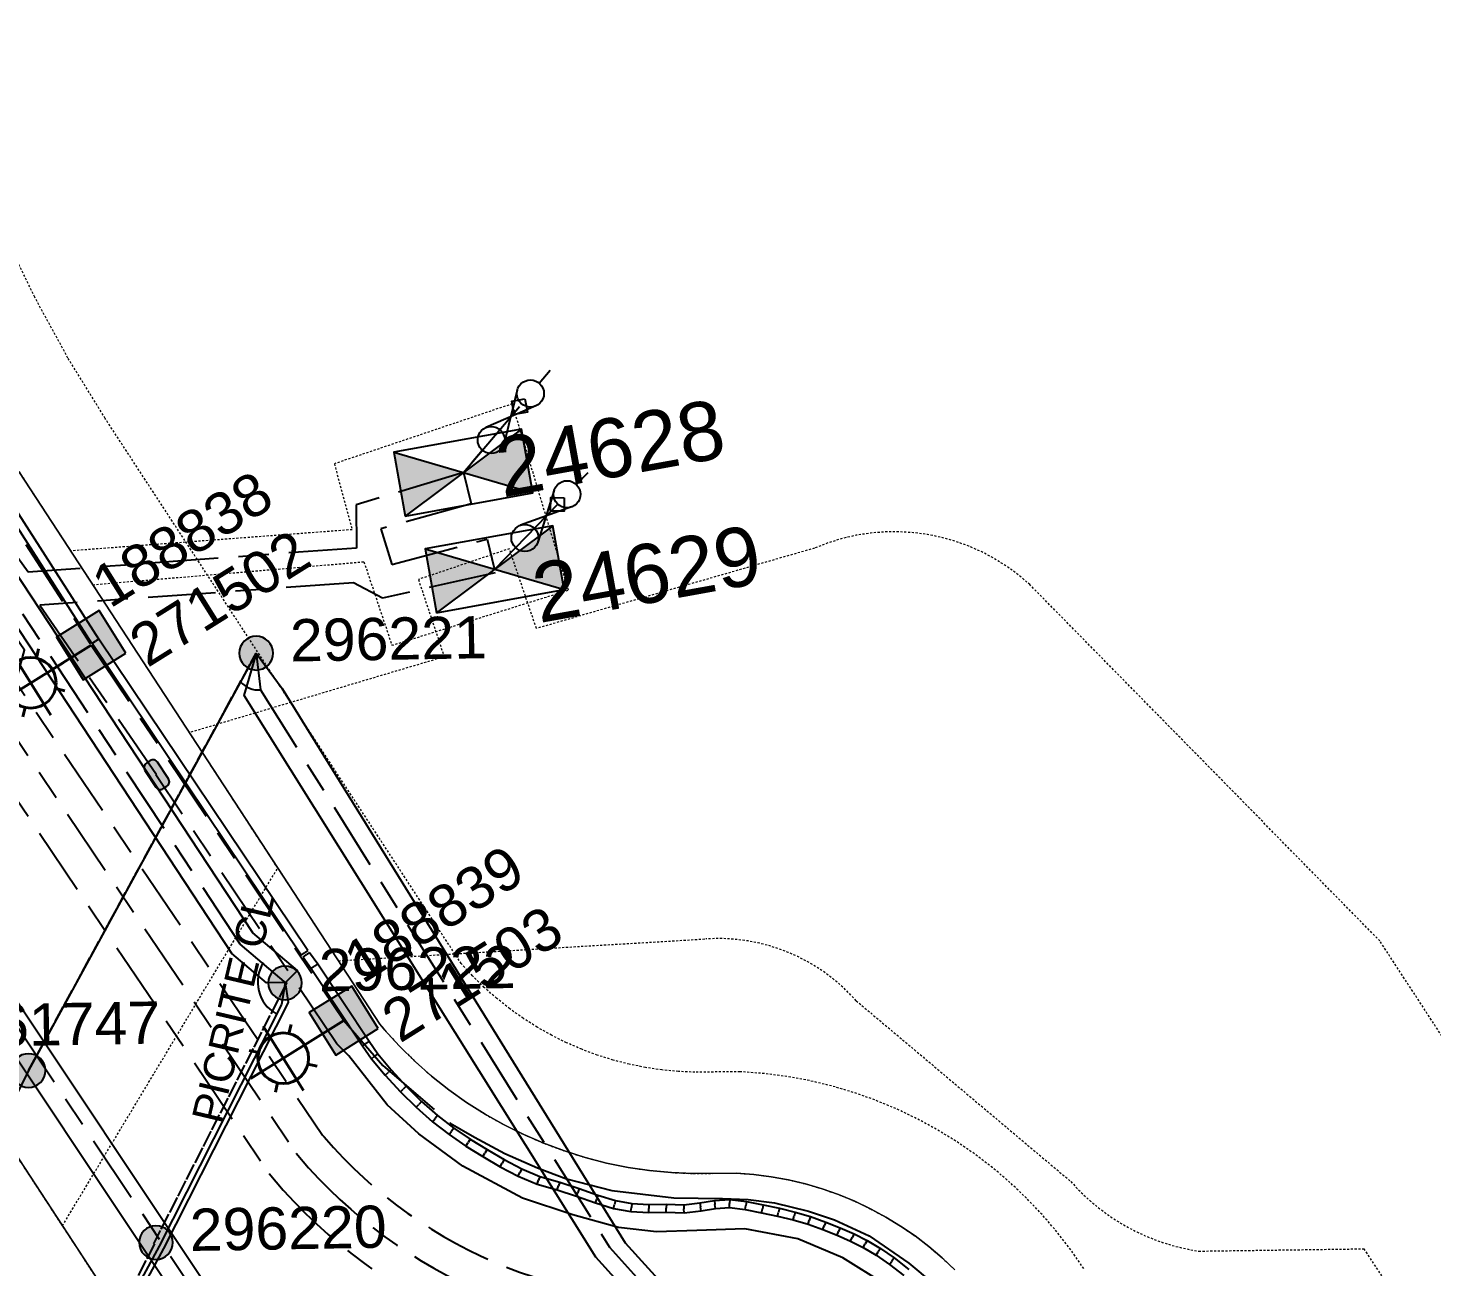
# Model space of a CAD drawing. Header units: metres. Extents: x 302931 to 308644, y 6253878 to 6257414.
# Drawn here: x 307246.5 to 307329.6, y 6256269.4 to 6256342.8 of the extents above; entities that cross this region are included whole.
import ezdxf
from ezdxf.enums import TextEntityAlignment as Align

# ---------------------------------------------------------------- set-up
doc = ezdxf.new("R2010")
doc.units = ezdxf.units.M
for name, pattern in [('Cable Exist OH', [1, 1, 0]), ('Cable Exist UG', [8.2, 4, -1.2, 1.8, -1.2]), ('HIDDEN', [0.375, 0.25, -0.125]), ('HIDDEN2', [0.1875, 0.125, -0.0625])]:
    doc.linetypes.add(name, pattern=pattern)
doc.layers.get('0').update_dxf_attribs({"color": 6})
for name, color, linetype, lineweight in [('Cadastre Land Parcels_SP_EXT', 9, 'Continuous', 5), ('Cadastre Other Property_SP_EXT', 9, 'HIDDEN', 5), ('Cadastre Road Names_SP_HV_LV_SL_EXT', 9, 'Continuous', 5), ('Cadastre Roads_SP_EXT', 9, 'Continuous', 5)]:
    doc.layers.add(name, color=color, linetype=linetype, lineweight=lineweight)
for name, color, linetype in [('Duct_SP_EXT', 7, 'Continuous'), ('Equip_HV_EXT', 7, 'Continuous'), ('Equip_LV_EXT', 7, 'Continuous'), ('Equip_SP_SL_EXT', 7, 'Continuous'), ('Mains_HV_EXT', 7, 'Continuous'), ('Mains_SL_EXT', 7, 'Continuous'), ('Mains_TR_EXT', 7, 'Continuous'), ('Services_SP_EXT', 7, 'Continuous'), ('Sub_SP_EXT', 7, 'Continuous'), ('SupportsOH_SP_TR_HV_LV_SL_EXT', 7, 'Continuous'), ('SupportsUG_SP_LV_SL_EXT', 7, 'Continuous')]:
    doc.layers.add(name, color=color, linetype=linetype)
doc.styles.add('COLUMN_LABEL', font='arial.ttf')
doc.styles.add('iecARIAL', font='arial.ttf', dxfattribs={"height": 2})
doc.styles.add('POLE_LABEL', font='arial.ttf')
doc.styles.get("Standard").update_dxf_attribs({"font": 'arial.ttf'})
doc.linetypes.add('Cable E OH', pattern='A,9.4,["E",Standard,S=1.7,R=0,X=0,Y=-1],0', length=9.4)
doc.linetypes.add('Cable E UG', pattern='A,6,-0.5,["E",Standard,S=1.7,R=0,X=0.5,Y=-1],-2.9', length=9.4)
doc.linetypes.add('Cable P UG', pattern='A,6,-0.5,["P",Standard,S=1.7,R=0,X=0.5,Y=-1],-2.9', length=9.4)

# ---------------------------------------------------------------- blocks, each defined once
blk = doc.blocks.new('SUB_PADMOUNT_EXT')
for points in [[(0, 0), (-3.84, 1.92), (-3.84, -1.92)], [(0, 0), (3.84, 1.92), (3.84, -1.92)]]:
    blk.add_hatch(color=256).paths.add_polyline_path(points)
for p, q in [((3.84, 1.92), (-3.84, -1.92)), ((-3.84, 1.92), (3.84, -1.92))]:
    blk.add_line(p, q)
blk.add_lwpolyline([(-3.84, -1.92), (3.84, -1.92), (3.84, 1.92), (-3.84, 1.92)], close=True)
for tag, height, flags, p in [('ASSET_NUM', 3.5, 8, (2, 2)), ('STREET_CODE', 0.2, 9, (1.5, 0)), ('OPERATING_VOLTAGE', 0.2, 9, (1.5, -0.6)), ('ORIENTATION', 0.2, 9, (1.5, -0.8)), ('CONSTRUCTED_VOLTAGE', 0.2, 9, (1.5, -0.2)), ('NO_PHASES', 0.2, 9, (1.5, -0.4)), ('OWNED_BY', 0.2, 9, (1.5, -1)), ('OPERATED_BY', 0.2, 9, (1.5, -1.2)), ('SECONDARY_VOLTAGE', 0.2, 9, (1.5, -1.6)), ('MAINTAINED_BY', 0.2, 9, (1.5, -1.4)), ('STATE', 0.2, 9, (1.5, -1.8)), ('SUBSTATION_TYPE', 0.2, 9, (1.5, -2.2)), ('USAGE', 0.2, 9, (1.5, -2.4)), ('PARENT', 0.2, 9, (1.5, -2)), ('STREETNAME', 0.2, 9, (1.5, -3)), ('SUBURB', 0.2, 9, (1.5, -3.2)), ('LEGEND', 0.2, 9, (1.5, -2.6)), ('LOCATION', 0.2, 9, (1.5, -2.8)), ('NOTES', 0.2, 9, (1.5, -3.4)), ('Z', 0.2, 1, (1.5, -3.6))]:
    blk.add_attdef(tag, text='', height=height, dxfattribs=dict(flags=flags)).set_placement(p, align=Align.MIDDLE_LEFT)
blk = doc.blocks.new('COLUMN_EXT')
blk.add_hatch(color=256).paths.add_polyline_path([(-1.485, 1.485), (-1.485, -1.485), (1.485, -1.485), (1.485, 1.485)])
blk.add_lwpolyline([(-1.485, -1.485), (1.485, -1.485), (1.485, 1.485), (-1.485, 1.485)], close=True)
for tag, height, style, flags, p in [('ASSET_NUM', 2.5, 'COLUMN_LABEL', 8, (2, 2)), ('STRUCTURE_PLANT_NUMBER', 0.2, 'POLE_LABEL', 9, (1.813, 0.031)), ('STREET_CODE', 0.2, 'COLUMN_LABEL', 9, (1.813, -0.2))]:
    blk.add_attdef(tag, text='', height=height, dxfattribs=dict(style=style, flags=flags)).set_placement(p, align=Align.MIDDLE_LEFT)
at = {"flags": 9}
for tag, p in [('OWNED_BY', (1.813, -0.6)), ('STATE', (1.813, -0.8)), ('COLUMN_TYPE', (1.813, -0.4)), ('STREETNAME', (1.813, -1.6)), ('USAGE', (1.813, -1)), ('LEGEND', (1.813, -1.2)), ('LOCATION', (1.813, -1.4)), ('SUBURB', (1.813, -1.8)), ('NOTES', (1.813, -2))]:
    blk.add_attdef(tag, text='', height=0.2, dxfattribs=at).set_placement(p, align=Align.MIDDLE_LEFT)
at = {"flags": 1}
blk.add_attdef('Z', (1.813, -2.351), '', height=0.2, dxfattribs=at)
blk = doc.blocks.new('SL_LANTERN_EXT')
at = {"lineweight": 40}
for p, q in [((0, 1.968), (0, 6.468)), ((-1.459, 5.676), (-1.061, 5.278)), ((1.458, 5.676), (1.06, 5.278)), ((-2.25, 4.218), (2.25, 4.218)), ((-1.459, 2.759), (-1.061, 3.157)), ((0, 0), (0, 2.721)), ((1.458, 2.759), (1.06, 3.157))]:
    blk.add_line(p, q, dxfattribs=at)
blk.add_circle((0, 4.218), 1.5, dxfattribs=at)
at = {"style": 'iecARIAL', "flags": 8}
blk.add_attdef('ASSET_NUM', (1.5, 1.5), '', height=2.5, dxfattribs=at)
for tag, p, height, flags in [('CONSTRUCTED_VOLTAGE', (0.981, -0.653), 0.2, 9), ('CONTROL_TYPE', (0.981, -0.853), 0.2, 9), ('LNUMBER', (2.181, -3.253), 2.5, 8), ('OPERATING_VOLTAGE', (0.981, -1.653), 0.2, 9), ('ORIENTATION', (0.981, -1.853), 0.2, 9), ('LANTERN_PURPOSE', (0.981, -1.053), 0.2, 9), ('LANTERN_TYPE', (0.981, -1.253), 0.2, 9), ('NO_PHASES', (0.981, -1.453), 0.2, 9), ('OWNED_BY', (0.981, -2.053), 0.2, 9), ('STATE', (0.981, -2.253), 0.2, 9), ('CEXIST', (0.981, -2.653), 0.2, 9), ('USAGE', (0.981, -2.453), 0.2, 9), ('CNEW', (0.981, -2.853), 0.2, 9), ('CNUMBER', (0.981, -3.053), 0.2, 9), ('CREMOVE', (0.981, -3.253), 0.2, 9), ('CREPLACE', (0.981, -3.453), 0.2, 9), ('LKINGHEIGHT', (0.981, -3.653), 0.2, 9), ('LBRACKET', (0.981, -3.853), 0.2, 9), ('LBRACKETVOCAB', (0.981, -4.053), 0.2, 9), ('LCATEGORY', (0.981, -4.253), 0.2, 9), ('LCHARGE1', (0.981, -4.453), 0.2, 9), ('LCHARGE1PERCENT', (0.981, -4.653), 0.2, 9), ('LCHARGE2', (0.981, -4.853), 0.2, 9), ('LCHARGE2PERCENT', (0.981, -5.053), 0.2, 9), ('LCHARGE3', (0.981, -5.253), 0.2, 9), ('LCHARGE3PERCENT', (0.981, -5.453), 0.2, 9), ('LEXIST', (0.981, -5.653), 0.2, 9), ('LLAMP', (0.981, -5.853), 0.2, 9), ('LLAMPVOCAB', (0.981, -6.053), 0.2, 9), ('LMAST', (0.981, -6.253), 0.2, 9), ('LMASTVOCAB', (0.981, -6.453), 0.2, 9), ('LNEW', (0.981, -6.653), 0.2, 9), ('LANTNUMBER', (0.981, -6.853), 0.2, 9), ('LOUTREACH', (0.981, -7.253), 0.2, 9), ('LOUTREACHVOCAB', (0.981, -7.453), 0.2, 9), ('LRATECODE', (0.981, -7.653), 0.2, 9), ('LREMOVE', (0.981, -7.853), 0.2, 9), ('LREPLACE', (0.981, -8.053), 0.2, 9), ('LTYPE', (0.981, -8.253), 0.2, 9), ('LTYPEVOCAB', (0.981, -8.453), 0.2, 9), ('STREETNAME', (0.981, -9.253), 0.2, 9), ('LEGEND', (0.981, -8.653), 0.2, 9), ('LOCATION', (0.981, -8.853), 0.2, 9), ('NOTES', (0.981, -9.053), 0.2, 9), ('SUBURB', (0.981, -9.453), 0.2, 1)]:
    blk.add_attdef(tag, p, '', height=height, dxfattribs=dict(flags=flags))
blk = doc.blocks.new('CCP_EXT')
at = {"flags": 9}
for tag, p in [('USAGE', (0, -1.2)), ('LEGEND', (0, -1.4)), ('LIFE_SUPPORT', (0, -1.6)), ('STATE', (0, -1.8)), ('NOTES', (0, -2))]:
    blk.add_attdef(tag, text='', height=0.2, dxfattribs=at).set_placement(p, align=Align.MIDDLE_LEFT)
blk.add_wipeout([(0, 0.566), (0.566, 0), (0, -0.566), (-0.566, 0)])
blk.add_lwpolyline([(-0.566, 0), (0, 0.566), (0.566, 0), (0, -0.566), (-0.566, 0)])
at = {"flags": 1}
blk.add_attdef('Z', (0, 0), '', height=0.2, dxfattribs=at)
at = {"flags": 9}
for tag, p in [('CCP_TYPE', (0, 0)), ('OPERATING_VOLTAGE', (0, -0.6)), ('ORIENTATION', (0, -0.8)), ('CONSTRUCTED_VOLTAGE', (0, -0.2)), ('NO_PHASES', (0, -0.4)), ('OWNED_BY', (0, -1))]:
    blk.add_attdef(tag, text='', height=0.2, dxfattribs=at).set_placement(p, align=Align.MIDDLE_LEFT)
blk = doc.blocks.new('POLE_EXT')
blk.add_hatch(color=256).paths.add_polyline_path([(-1, 0, 1), (1, 0, 1)])
blk.add_lwpolyline([(-1, 0, 1), (1, 0, 1)], format="xyb", close=True)
for tag, height, flags, p in [('pNumber', 2.5, 8, (-17.84, 2.067)), ('OWNED_BY', 0.2, 9, (1.355, -0.4)), ('SPECIAL_USE', 0.2, 9, (1.355, -0.8)), ('PARENT', 0.2, 9, (1.355, -0.6)), ('cLV', 0.2, 9, (1.355, -1.4)), ('STATE', 0.2, 9, (1.355, -1)), ('hDepth', 0.2, 9, (1.355, -1.6)), ('USAGE', 0.2, 9, (1.355, -1.2)), ('cHV', 0.2, 9, (1.355, -2)), ('hDia', 0.2, 9, (1.355, -1.8)), ('LBRACKET', 0.2, 9, (1.355, -2.2)), ('LExisting', 0.2, 9, (1.355, -2.4)), ('cLinedev', 0.2, 9, (1.355, -3.4)), ('LANTNUMBER', 0.2, 9, (1.355, -2.6)), ('LOther', 0.2, 9, (1.355, -2.8)), ('LRemove', 0.2, 9, (1.355, -3)), ('LEGEND', 0.2, 9, (1.355, -3.2)), ('pExisting', 0.2, 9, (1.355, -3.8)), ('LOCATION', 0.2, 9, (1.355, -3.6)), ('PFNUMBER', 0.2, 9, (1.355, -4)), ('NEWPFNUMBER', 0.2, 9, (1.355, -4.2)), ('pFooting', 0.2, 9, (1.355, -4.4)), ('pNew', 0.2, 9, (1.355, -4.6)), ('pRelocate', 0.2, 9, (1.355, -5)), ('pRemove', 0.2, 9, (1.355, -5.2)), ('pReplace', 0.2, 9, (1.355, -5.4)), ('pStay', 0.2, 9, (1.355, -5.6)), ('pType', 0.2, 9, (1.355, -5.8)), ('cspan', 0.2, 9, (1.355, -6)), ('STREETNAME', 0.2, 9, (1.355, -6.2)), ('SUBURB', 0.2, 9, (1.355, -6.4)), ('NOTES', 0.2, 9, (1.355, -6.6)), ('OPERATED_BY', 0.2, 9, (1.355, -7.014)), ('MAINTAINED_BY', 0.2, 9, (1.355, -6.814))]:
    blk.add_attdef(tag, text='', height=height, dxfattribs=dict(flags=flags)).set_placement(p, align=Align.MIDDLE_LEFT)
at = {"style": 'POLE_LABEL'}
for tag, height, flags, p in [('ASSET_NUM', 2.5, 8, (2, 2)), ('STRUCTURE_PLANT_NUMBER', 0.2, 9, (1.355, 0.028)), ('STREET_CODE', 0.2, 9, (1.355, -0.2))]:
    blk.add_attdef(tag, text='', height=height, dxfattribs=dict(at, flags=flags)).set_placement(p, align=Align.MIDDLE_LEFT)
at = {"flags": 1}
blk.add_attdef('Z', (1.355, -7.328), '', height=0.2, dxfattribs=at)
blk = doc.blocks.new('HV_STJ_EXT')
h = blk.add_hatch(color=256)
edge = h.paths.add_edge_path()
edge.add_ellipse((-0.586, 0.131), major_axis=(0.226, 0.226), ratio=1, start_angle=44.99996, end_angle=135)
edge.add_line((-0.906, 0.131), (-0.906, -0.131))
edge.add_ellipse((-0.586, -0.131), major_axis=(0.226, 0.226), ratio=1, start_angle=134.99996, end_angle=225)
edge.add_line((-0.586, -0.451), (0.586, -0.451))
edge.add_ellipse((0.586, -0.131), major_axis=(-0.226, 0.226), ratio=1, start_angle=134.99996, end_angle=225)
edge.add_line((0.906, -0.131), (0.906, 0.131))
edge.add_ellipse((0.586, 0.131), major_axis=(-0.226, 0.226), ratio=1, start_angle=224.99996, end_angle=315)
edge.add_line((0.586, 0.451), (-0.586, 0.451))
blk.add_lwpolyline([(-0.906, 0.131), (-0.906, -0.131, 0.414214), (-0.586, -0.451), (0.586, -0.451, 0.414214), (0.906, -0.131), (0.906, 0.131, 0.414214), (0.586, 0.451), (-0.586, 0.451, 0.414214)], format="xyb", close=True)
for tag, flags, p in [('ORIENTATION', 9, (1.5, 0)), ('Z', 1, (1.5, -0.8)), ('USAGE', 9, (1.5, -0.2)), ('LEGEND', 9, (1.5, -0.4)), ('NOTES', 9, (1.5, -0.6))]:
    blk.add_attdef(tag, text='', height=0.2, dxfattribs=dict(flags=flags)).set_placement(p, align=Align.MIDDLE_LEFT)
blk = doc.blocks.new('LV_UG_DFUSE_CLOSED_EXT')
for points in [[(1, 0), (0, 0)], [(5.04, 0.726), (2.156, -0.717)], [(5.049, -0.707), (2.156, 0.717)], [(6.2, 0.013), (7.2, 0.013)]]:
    blk.add_lwpolyline(points)
for centre in [(1.8, 0), (5.4, 0.011)]:
    blk.add_circle(centre, 0.8)
at = {"flags": 9}
for tag, p in [('ACTUAL_STATUS', (0, 0)), ('OPERATING_VOLTAGE', (0, -0.6)), ('ORIENTATION', (0, -0.8)), ('CONSTRUCTED_VOLTAGE', (0, -0.2)), ('NO_PHASES', (0, -0.4)), ('STATE', (0, -1)), ('SWITCH_TYPE', (0, -1.2)), ('USAGE', (0, -1.4)), ('NOTES', (0, -1.6))]:
    blk.add_attdef(tag, text='', height=0.2, dxfattribs=at).set_placement(p, align=Align.MIDDLE_LEFT)
at = {"flags": 1}
blk.add_attdef('Z', (0, 0), '', height=0.2, dxfattribs=at)

msp = doc.modelspace()

# ---------------------------------------------------------------- linework, layer by layer
at = {"layer": 'Cadastre Land Parcels_SP_EXT', "linetype": 'Continuous'}
for points in [[(307192.569, 6255816.332), (307195.575, 6255820.854), (307197.111, 6255823), (307200.984, 6255828.492), (307205.451, 6255833.288), (307214.588, 6255841.657), (307224.881, 6255852.226), (307234.104, 6255863.277), (307241.175, 6255874.091), (307247.272, 6255885.376), (307247.809, 6255886.726), (307344.578, 6256027.066), (307350.245, 6256065.98), (307334.992, 6256106.958), (307259.886, 6256222.503), (307264.933, 6256246.8), (307232.109, 6256297.06), (307219.348, 6256316.6), (307208.718, 6256364.358), (307254.787, 6256637.331)], [(307246.013, 6256316.47), (307267.332, 6256283.82), (307267.632, 6256283.46), (307268.508, 6256282.505), (307269.433, 6256281.597), (307270.406, 6256280.739), (307271.422, 6256279.933), (307272.477, 6256279.182), (307273.572, 6256278.487), (307274.702, 6256277.851), (307275.863, 6256277.273), (307277.052, 6256276.759), (307278.267, 6256276.305), (307279.503, 6256275.918), (307280.76, 6256275.594), (307282.031, 6256275.337), (307283.312, 6256275.148), (307284.603, 6256275.026), (307285.898, 6256274.97), (307288.459, 6256274.997), (307289.487, 6256274.917), (307290.512, 6256274.784), (307291.527, 6256274.598), (307292.531, 6256274.357), (307293.522, 6256274.066), (307294.495, 6256273.723), (307295.449, 6256273.329), (307296.381, 6256272.886), (307297.289, 6256272.395), (307298.17, 6256271.857), (307299.021, 6256271.273), (307299.841, 6256270.648), (307300.628, 6256269.977), (307301.377, 6256269.267)]]:
    msp.add_lwpolyline(points, dxfattribs=at)
at = {"layer": 'Cadastre Other Property_SP_EXT', "linetype": 'HIDDEN2'}
for points in [[(307254.787, 6256637.331), (307245.915, 6256638.846), (307199.551, 6256364.12), (307210.919, 6256313.049), (307254.065, 6256246.982), (307261.488, 6256252.076), (307219.348, 6256316.6), (307208.718, 6256364.358), (307254.787, 6256637.331)], [(307245.561, 6256317.203), (307233.497, 6256294.935), (307248.554, 6256271.879), (307261.297, 6256293.063), (307245.561, 6256317.203)]]:
    msp.add_lwpolyline(points, close=True, dxfattribs=at)
msp.add_lwpolyline([(307341.026, 6256266.535), (307326.535, 6256288.742), (307305.819, 6256309.841), (307305.819, 6256309.841, 0.295679), (307293.064, 6256311.999), (307293.064, 6256311.999), (307276.608, 6256307.245), (307275.01, 6256311.965), (307269.626, 6256310.143), (307271.153, 6256305.566), (307256.065, 6256301.076), (307256.065, 6256301.076), (307264.884, 6256287.569), (307286.639, 6256288.863), (307286.639, 6256288.863, -0.231883), (307295.536, 6256285.206), (307295.536, 6256285.206), (307308.24, 6256274.502), (307308.24, 6256274.502, 0.177049), (307315.82, 6256270.377), (307315.82, 6256270.377), (307325.584, 6256270.514), (307339.075, 6256249.929)], format="xyb", dxfattribs=at)
at = {"layer": 'Cadastre Roads_SP_EXT', "linetype": 'Continuous'}
msp.add_lwpolyline([(307232.109, 6256297.06), (307278.554, 6256225.944)], dxfattribs=at)
at = {"layer": 'Duct_SP_EXT'}
for p, q in [((307250.706, 6256306.612), (307245.656, 6256314.497)), ((307250.302, 6256306.353), (307245.25, 6256314.24)), ((307250.302, 6256306.353), (307250.504, 6256306.483)), ((307250.304, 6256306.349), (307250.504, 6256306.483)), ((307262.683, 6256287.906), (307250.304, 6256306.349)), ((307250.703, 6256306.616), (307250.504, 6256306.483)), ((307250.706, 6256306.612), (307250.504, 6256306.483)), ((307263.082, 6256288.173), (307250.703, 6256306.616)), ((307262.683, 6256287.906), (307262.882, 6256288.039)), ((307262.794, 6256287.786), (307262.989, 6256287.926)), ((307262.794, 6256287.786), (307263.286, 6256287.103)), ((307263.082, 6256288.173), (307262.882, 6256288.039)), ((307263.183, 6256288.067), (307262.989, 6256287.926)), ((307263.183, 6256288.067), (307263.675, 6256287.383)), ((307263.283, 6256287.107), (307263.48, 6256287.243)), ((307263.286, 6256287.103), (307263.283, 6256287.107)), ((307263.283, 6256287.107), (307266.307, 6256282.537)), ((307263.286, 6256287.103), (307263.48, 6256287.243)), ((307263.675, 6256287.383), (307263.48, 6256287.243)), ((307263.678, 6256287.38), (307263.48, 6256287.243)), ((307263.675, 6256287.383), (307263.678, 6256287.38)), ((307263.678, 6256287.38), (307266.705, 6256282.806)), ((307266.705, 6256282.806), (307266.506, 6256282.671)), ((307266.705, 6256282.806), (307267.225, 6256282.056)), ((307266.307, 6256282.537), (307266.506, 6256282.671)), ((307266.307, 6256282.537), (307266.842, 6256281.766)), ((307267.225, 6256282.056), (307267.034, 6256281.911)), ((307267.225, 6256282.056), (307268.011, 6256281.103)), ((307266.842, 6256281.766), (307267.034, 6256281.911)), ((307266.842, 6256281.766), (307267.649, 6256280.787)), ((307267.649, 6256280.787), (307267.83, 6256280.945)), ((307267.649, 6256280.787), (307268.556, 6256279.802)), ((307268.011, 6256281.103), (307267.83, 6256280.945)), ((307268.011, 6256281.103), (307268.901, 6256280.136)), ((307268.556, 6256279.802), (307268.729, 6256279.969)), ((307268.556, 6256279.802), (307269.486, 6256278.892)), ((307268.901, 6256280.136), (307268.729, 6256279.969)), ((307268.901, 6256280.136), (307269.813, 6256279.244)), ((307269.486, 6256278.892), (307269.65, 6256279.068)), ((307269.486, 6256278.892), (307270.454, 6256278.04)), ((307269.813, 6256279.244), (307269.65, 6256279.068)), ((307269.813, 6256279.244), (307270.76, 6256278.41)), ((307270.454, 6256278.04), (307270.607, 6256278.225)), ((307270.454, 6256278.04), (307271.438, 6256277.276)), ((307270.76, 6256278.41), (307270.607, 6256278.225)), ((307270.76, 6256278.41), (307271.721, 6256277.664)), ((307271.438, 6256277.276), (307271.58, 6256277.47)), ((307271.438, 6256277.276), (307272.434, 6256276.599)), ((307271.721, 6256277.664), (307271.58, 6256277.47)), ((307271.721, 6256277.664), (307272.695, 6256277.002)), ((307272.695, 6256277.002), (307272.564, 6256276.8)), ((307272.695, 6256277.002), (307273.686, 6256276.387)), ((307272.434, 6256276.599), (307272.564, 6256276.8)), ((307272.434, 6256276.599), (307273.438, 6256275.976)), ((307273.438, 6256275.976), (307273.562, 6256276.181)), ((307273.686, 6256276.387), (307273.562, 6256276.181)), ((307273.686, 6256276.387), (307274.701, 6256275.792)), ((307273.438, 6256275.976), (307274.468, 6256275.372)), ((307274.468, 6256275.372), (307274.584, 6256275.582)), ((307274.468, 6256275.372), (307275.534, 6256274.812)), ((307274.701, 6256275.792), (307274.584, 6256275.582)), ((307274.701, 6256275.792), (307275.739, 6256275.247)), ((307275.534, 6256274.812), (307275.636, 6256275.029)), ((307275.534, 6256274.812), (307276.649, 6256274.344)), ((307275.739, 6256275.247), (307275.636, 6256275.029)), ((307275.739, 6256275.247), (307276.808, 6256274.798)), ((307276.649, 6256274.344), (307276.729, 6256274.571)), ((307276.808, 6256274.798), (307276.729, 6256274.571)), ((307276.808, 6256274.798), (307277.986, 6256274.469)), ((307276.649, 6256274.344), (307277.844, 6256274.01)), ((307277.844, 6256274.01), (307277.915, 6256274.24)), ((307277.844, 6256274.01), (307278.985, 6256273.624)), ((307277.986, 6256274.469), (307277.915, 6256274.24)), ((307277.986, 6256274.469), (307279.141, 6256274.077)), ((307278.985, 6256273.624), (307279.063, 6256273.85)), ((307279.141, 6256274.077), (307279.063, 6256273.85)), ((307279.141, 6256274.077), (307280.253, 6256273.687)), ((307280.253, 6256273.687), (307280.178, 6256273.458)), ((307280.253, 6256273.687), (307281.291, 6256273.372)), ((307278.985, 6256273.624), (307280.103, 6256273.23)), ((307280.103, 6256273.23), (307280.178, 6256273.458)), ((307280.103, 6256273.23), (307281.179, 6256272.904)), ((307281.179, 6256272.904), (307281.235, 6256273.138)), ((307281.179, 6256272.904), (307282.207, 6256272.725)), ((307281.291, 6256273.372), (307281.235, 6256273.138)), ((307281.291, 6256273.372), (307282.263, 6256273.203)), ((307282.207, 6256272.725), (307282.235, 6256272.964)), ((307282.263, 6256273.203), (307282.235, 6256272.964)), ((307282.263, 6256273.203), (307283.272, 6256273.142)), ((307283.261, 6256272.662), (307283.266, 6256272.902)), ((307283.272, 6256273.142), (307283.266, 6256272.902)), ((307283.272, 6256273.142), (307284.3, 6256273.157)), ((307284.294, 6256272.677), (307284.297, 6256272.917)), ((307284.3, 6256273.157), (307284.297, 6256272.917)), ((307284.3, 6256273.157), (307285.335, 6256273.117)), ((307285.335, 6256273.117), (307286.286, 6256273.232)), ((307285.335, 6256273.117), (307285.345, 6256272.876)), ((307285.355, 6256272.636), (307285.345, 6256272.876)), ((307286.286, 6256273.232), (307287.147, 6256273.375)), ((307286.286, 6256273.232), (307286.32, 6256272.995)), ((307286.354, 6256272.757), (307286.32, 6256272.995)), ((307286.354, 6256272.757), (307287.203, 6256272.898)), ((307287.147, 6256273.375), (307288.052, 6256273.437)), ((307287.147, 6256273.375), (307287.175, 6256273.137)), ((307287.203, 6256272.898), (307287.175, 6256273.137)), ((307287.203, 6256272.898), (307288.037, 6256272.955)), ((307288.037, 6256272.955), (307288.044, 6256273.196)), ((307288.037, 6256272.955), (307288.974, 6256272.833)), ((307288.052, 6256273.437), (307288.044, 6256273.196)), ((307288.052, 6256273.437), (307289.05, 6256273.307)), ((307288.974, 6256272.833), (307289.012, 6256273.07)), ((307288.974, 6256272.833), (307289.943, 6256272.651)), ((307289.05, 6256273.307), (307289.012, 6256273.07)), ((307289.05, 6256273.307), (307290.038, 6256273.121)), ((307289.943, 6256272.651), (307289.991, 6256272.886)), ((307290.038, 6256273.121), (307289.991, 6256272.886)), ((307290.038, 6256273.121), (307290.998, 6256272.914)), ((307290.998, 6256272.914), (307290.944, 6256272.68)), ((307290.998, 6256272.914), (307291.923, 6256272.687)), ((307282.207, 6256272.725), (307283.261, 6256272.662)), ((307283.261, 6256272.662), (307284.294, 6256272.677)), ((307284.294, 6256272.677), (307285.355, 6256272.636)), ((307285.355, 6256272.636), (307286.354, 6256272.757)), ((307289.943, 6256272.651), (307290.89, 6256272.446)), ((307290.89, 6256272.446), (307290.944, 6256272.68)), ((307290.89, 6256272.446), (307291.799, 6256272.223)), ((307291.799, 6256272.223), (307291.861, 6256272.455)), ((307291.799, 6256272.223), (307292.689, 6256271.964)), ((307291.923, 6256272.687), (307291.861, 6256272.455)), ((307291.923, 6256272.687), (307292.837, 6256272.421)), ((307292.689, 6256271.964), (307292.763, 6256272.193)), ((307292.837, 6256272.421), (307292.763, 6256272.193)), ((307292.837, 6256272.421), (307293.734, 6256272.099)), ((307293.734, 6256272.099), (307293.649, 6256271.874)), ((307293.734, 6256272.099), (307294.591, 6256271.757)), ((307292.689, 6256271.964), (307293.564, 6256271.65)), ((307293.564, 6256271.65), (307293.649, 6256271.874)), ((307293.564, 6256271.65), (307294.406, 6256271.314)), ((307294.406, 6256271.314), (307294.498, 6256271.535)), ((307294.406, 6256271.314), (307295.205, 6256270.963)), ((307294.591, 6256271.757), (307294.498, 6256271.535)), ((307294.591, 6256271.757), (307295.409, 6256271.398)), ((307295.205, 6256270.963), (307295.307, 6256271.181)), ((307295.409, 6256271.398), (307295.307, 6256271.181)), ((307295.409, 6256271.398), (307296.182, 6256271.012)), ((307295.205, 6256270.963), (307295.952, 6256270.591)), ((307295.952, 6256270.591), (307296.067, 6256270.801)), ((307295.952, 6256270.591), (307296.713, 6256270.137)), ((307296.182, 6256271.012), (307296.067, 6256270.801)), ((307296.182, 6256271.012), (307296.973, 6256270.541)), ((307296.713, 6256270.137), (307296.843, 6256270.339)), ((307296.973, 6256270.541), (307296.843, 6256270.339)), ((307296.973, 6256270.541), (307297.788, 6256269.974)), ((307296.713, 6256270.137), (307297.503, 6256269.587)), ((307297.503, 6256269.587), (307297.646, 6256269.78)), ((307297.503, 6256269.587), (307298.358, 6256268.924)), ((307297.788, 6256269.974), (307297.646, 6256269.78)), ((307297.788, 6256269.974), (307298.664, 6256269.294))]:
    msp.add_line(p, q, dxfattribs=at)
at = {"layer": 'Mains_HV_EXT', "linetype": 'Cable Exist UG'}
for points in [[(307272.286, 6256316.471), (307265.934, 6256314.565), (307265.953, 6256312.009), (307246.534, 6256310.575), (307245.549, 6256311.928)], [(307272.286, 6256316.471), (307272.75, 6256314.619), (307267.401, 6256313.142), (307268.054, 6256311.031), (307273.685, 6256312.527), (307274.1, 6256310.813)], [(307274.166, 6256310.542), (307267.49, 6256309.04), (307265.789, 6256309.948), (307265.789, 6256309.948), (307247.206, 6256308.619), (307254.13, 6256298.589)], [(307301.039, 6256264.406), (307300.762, 6256264.822), (307299.256, 6256266.627), (307297.209, 6256268.446), (307294.75, 6256269.983), (307292.081, 6256271.109), (307288.948, 6256271.701), (307286.099, 6256271.6), (307283.723, 6256271.51), (307281.469, 6256271.773), (307278.771, 6256272.525), (307275.795, 6256273.521), (307272.26, 6256275.399), (307269.652, 6256277.319), (307267.781, 6256279.04), (307265.498, 6256281.934), (307264.799, 6256282.648), (307264.799, 6256282.648), (307254.083, 6256298.584)]]:
    msp.add_lwpolyline(points, dxfattribs=at)
at = {"layer": 'Mains_HV_EXT', "linetype": 'Cable P UG'}
for points in [[(307260.023, 6256305.785), (307246.546, 6256281.068), (307242.728, 6256273.46)], [(307260.023, 6256305.785), (307261.559, 6256303.693), (307281.858, 6256270.868), (307307.473, 6256242.649), (307323.322, 6256218.293)], [(307261.73, 6256286.256), (307261.523, 6256284.97), (307254.272, 6256270.662), (307249.926, 6256262.662), (307247.981, 6256258.651), (307208.954, 6256189.704), (307151.396, 6256079.67), (307085.941, 6255972.145), (307001.798, 6255949.494), (306948.757, 6255881.419), (306901.779, 6255821.127), (306862.449, 6255768.43), (306860.2, 6255717.079), (306955.588, 6255564.294), (306955.961, 6255563.129)]]:
    msp.add_lwpolyline(points, dxfattribs=at)
at = {"layer": 'Mains_HV_EXT', "linetype": 'Cable E OH'}
for points in [[(307260.023, 6256305.785), (307246.546, 6256281.068), (307242.728, 6256273.46)], [(307261.743, 6256286.284), (307261.923, 6256285.097), (307254.538, 6256270.523), (307250.193, 6256262.525), (307248.246, 6256258.512), (307209.217, 6256189.56), (307151.658, 6256079.523), (307086.135, 6255971.887), (307001.973, 6255949.231), (306948.993, 6255881.234), (306902.017, 6255820.945), (306862.744, 6255768.324), (306860.504, 6255717.159), (306955.817, 6255564.493), (306955.961, 6255563.129)]]:
    msp.add_lwpolyline(points, dxfattribs=at)
at = {"layer": 'Mains_HV_EXT', "linetype": 'Cable E UG'}
msp.add_lwpolyline([(307321.49, 6256218.018), (307306.573, 6256240.761), (307280.126, 6256270.015), (307259.318, 6256303.267), (307260.045, 6256305.771)], dxfattribs=at)
at = {"layer": 'Mains_SL_EXT', "linetype": 'Cable Exist UG'}
for points in [[(307231.651, 6256347.526), (307234.361, 6256336.384), (307237.536, 6256327.806), (307241.911, 6256319.086), (307250.257, 6256306.258)], [(307250.257, 6256306.258), (307265.203, 6256284.024)], [(307265.203, 6256284.024), (307267.522, 6256281.367), (307271.51, 6256277.961), (307272.935, 6256277.124), (307274.735, 6256276.159), (307276.664, 6256275.303), (307278.392, 6256274.659), (307281.081, 6256273.959), (307284.753, 6256273.539), (307287.617, 6256273.488), (307289.138, 6256273.44), (307290.693, 6256273.226), (307292.719, 6256272.738), (307294.248, 6256272.226), (307296.314, 6256271.287), (307298.663, 6256269.66), (307300.087, 6256268.459)]]:
    msp.add_lwpolyline(points, dxfattribs=at)
at = {"layer": 'Mains_TR_EXT', "linetype": 'Cable Exist OH'}
for points in [[(307246.546, 6256281.068), (307260.023, 6256305.785)], [(307261.834, 6256286.29), (307253.939, 6256270.801)], [(307254.006, 6256270.802), (307249.862, 6256262.856), (307247.715, 6256258.791), (307208.69, 6256189.847)]]:
    msp.add_lwpolyline(points, dxfattribs=at)
at = {"layer": 'Mains_TR_EXT', "linetype": 'Cable Exist UG'}
msp.add_lwpolyline([(307260.023, 6256305.785), (307260.284, 6256303.608), (307280.926, 6256270.62), (307307.369, 6256241.372), (307322.409, 6256218.062)], dxfattribs=at)
at = {"layer": 'Mains_TR_EXT', "linetype": 'Continuous'}
for points in [[(307259.093, 6256304.078, 0.232605), (307260.284, 6256303.608)], [(307260.448, 6256287.452, 0.429631), (307261.187, 6256284.448)]]:
    msp.add_lwpolyline(points, format="xyb", dxfattribs=at)

# ---------------------------------------------------------------- block references
at = {"layer": 'Equip_HV_EXT', "rotation": 123.2680881888019}
msp.add_blockref('HV_STJ_EXT', (307254.13, 6256298.589), dxfattribs=at)
at = {"layer": 'Equip_SP_SL_EXT'}
ref = msp.add_blockref('SL_LANTERN_EXT', (307250.257, 6256306.258), dxfattribs=dict(at, rotation=121.9382188320202))
ref.add_attrib('ASSET_NUM', '188838', dxfattribs={"layer": '0', "height": 2.5, "rotation": 32.04679, "style": 'iecARIAL'}).set_placement((307251.757, 6256307.758), align=Align.BOTTOM_LEFT)
ref = msp.add_blockref('SL_LANTERN_EXT', (307265.203, 6256284.024), dxfattribs=dict(at, rotation=121.9382188320202))
ref.add_attrib('ASSET_NUM', '188839', dxfattribs={"layer": '0', "height": 2.5, "rotation": 32.5867, "style": 'iecARIAL'}).set_placement((307266.703, 6256285.524), align=Align.BOTTOM_LEFT)
at = {"layer": 'Sub_SP_EXT'}
ref = msp.add_blockref('SUB_PADMOUNT_EXT', (307272.286, 6256316.471), dxfattribs=dict(at, rotation=10.27109595399387))
ref.add_attrib('ASSET_NUM', '24628', dxfattribs={"layer": '0', "height": 3.5, "rotation": 10.28289}).set_placement((307274.286, 6256316.721), align=Align.MIDDLE_LEFT)
ref = msp.add_blockref('SUB_PADMOUNT_EXT', (307274.139, 6256310.751), dxfattribs=dict(at, rotation=10.2828922590261))
ref.add_attrib('ASSET_NUM', '24629', dxfattribs={"layer": '0', "height": 3.5, "rotation": 10.28289}).set_placement((307276.139, 6256311.001), align=Align.TOP_LEFT)
at = {"layer": 'SupportsOH_SP_TR_HV_LV_SL_EXT'}
ref = msp.add_blockref('POLE_EXT', (307260.023, 6256305.785), dxfattribs=at)
ref.add_attrib('ASSET_NUM', '296221', dxfattribs={"layer": '0', "height": 2.5, "rotation": 1, "style": 'POLE_LABEL'}).set_placement((307262.023, 6256306.535), align=Align.MIDDLE_LEFT)
ref = msp.add_blockref('POLE_EXT', (307261.73, 6256286.256), dxfattribs=at)
ref.add_attrib('ASSET_NUM', '296222', dxfattribs={"layer": '0', "height": 2.5, "rotation": 1, "style": 'POLE_LABEL'}).set_placement((307263.73, 6256287.006), align=Align.MIDDLE_LEFT)
ref = msp.add_blockref('POLE_EXT', (307246.546, 6256281.068), dxfattribs=at)
ref.add_attrib('ASSET_NUM', '761747', dxfattribs={"layer": '0', "height": 2.5, "rotation": 1, "style": 'POLE_LABEL'}).set_placement((307248.546, 6256281.818), align=Align.BOTTOM_CENTER)
ref = msp.add_blockref('POLE_EXT', (307254.09, 6256270.883), dxfattribs=at)
ref.add_attrib('ASSET_NUM', '296220', dxfattribs={"layer": '0', "height": 2.5, "rotation": 1, "style": 'POLE_LABEL'}).set_placement((307256.09, 6256271.633), align=Align.MIDDLE_LEFT)
at = {"layer": 'SupportsUG_SP_LV_SL_EXT'}
ref = msp.add_blockref('COLUMN_EXT', (307250.257, 6256306.258), dxfattribs=dict(at, rotation=121.9382188320202))
ref.add_attrib('ASSET_NUM', '271502', dxfattribs={"layer": '0', "height": 2.5, "rotation": 32.04679, "style": 'COLUMN_LABEL'}).set_placement((307252.257, 6256307.008), align=Align.TOP_LEFT)
ref = msp.add_blockref('COLUMN_EXT', (307265.203, 6256284.024), dxfattribs=dict(at, rotation=121.9382188320202))
ref.add_attrib('ASSET_NUM', '271503', dxfattribs={"layer": '0', "height": 2.5, "rotation": 32.04679, "style": 'COLUMN_LABEL'}).set_placement((307267.203, 6256284.774), align=Align.TOP_LEFT)

# ---------------------------------------------------------------- texts
at = {"layer": 'Cadastre Road Names_SP_HV_LV_SL_EXT'}
msp.add_text('PICRITE CL', height=1.8, rotation=76.70089, dxfattribs=at).set_placement((307257.944, 6256277.849))

# ---------------------------------------------------------------- next in the draw order: block references
at = {"layer": 'Services_SP_EXT'}
for p, rotation in [((307275.611, 6256320.383), 235.2828917002743), ((307277.853, 6256314.588), 224.6275875830278)]:
    msp.add_blockref('CCP_EXT', p, dxfattribs=dict(at, rotation=rotation))

# ---------------------------------------------------------------- next in the draw order: linework, layer by layer
at = {"layer": 'Cadastre Other Property_SP_EXT', "linetype": 'HIDDEN2'}
for points in [[(307309.005, 6256269.345), (307308.24, 6256270.453), (307307.42, 6256271.518), (307306.543, 6256272.543), (307305.615, 6256273.517), (307304.641, 6256274.44), (307303.609, 6256275.32), (307302.539, 6256276.136), (307301.433, 6256276.894), (307300.282, 6256277.598), (307299.098, 6256278.238), (307297.884, 6256278.815), (307296.639, 6256279.329), (307295.366, 6256279.778), (307294.077, 6256280.156), (307292.769, 6256280.47), (307291.44, 6256280.714), (307290.106, 6256280.887), (307288.66, 6256280.999), (307285.996, 6256280.971), (307285.015, 6256281.014), (307284.033, 6256281.107), (307283.064, 6256281.25), (307282.104, 6256281.444), (307281.149, 6256281.69), (307280.215, 6256281.982), (307279.294, 6256282.326), (307278.392, 6256282.716), (307277.512, 6256283.154), (307276.653, 6256283.638), (307275.827, 6256284.162), (307275.029, 6256284.73), (307274.257, 6256285.343), (307273.521, 6256285.991), (307272.823, 6256286.677), (307272.161, 6256287.398), (307251.08, 6256319.684), (307248.882, 6256323.252), (307246.912, 6256326.859), (307245.132, 6256330.564)], [(307246.013, 6256316.47), (307267.332, 6256283.82), (307267.632, 6256283.46), (307268.508, 6256282.505), (307269.433, 6256281.597), (307270.406, 6256280.739), (307271.422, 6256279.933), (307272.477, 6256279.182), (307273.572, 6256278.487), (307274.702, 6256277.851), (307275.863, 6256277.273), (307277.052, 6256276.759), (307278.267, 6256276.305), (307279.503, 6256275.918), (307280.76, 6256275.594), (307282.031, 6256275.337), (307283.312, 6256275.148), (307284.603, 6256275.026), (307285.898, 6256274.97), (307288.459, 6256274.997), (307289.487, 6256274.917), (307290.512, 6256274.784), (307291.527, 6256274.598), (307292.531, 6256274.357), (307293.522, 6256274.066), (307294.495, 6256273.723), (307295.449, 6256273.329), (307296.381, 6256272.886), (307297.289, 6256272.395), (307298.17, 6256271.857), (307299.021, 6256271.273), (307299.841, 6256270.648), (307300.628, 6256269.977), (307301.377, 6256269.267)]]:
    msp.add_lwpolyline(points, dxfattribs=at)
msp.add_lwpolyline([(307249.037, 6256311.838), (307250.345, 6256309.836), (307266.399, 6256311.194), (307268.059, 6256306.247), (307278.499, 6256309.514), (307275.184, 6256320.548), (307264.649, 6256316.996), (307265.701, 6256313.093), (307249.037, 6256311.838)], close=True, dxfattribs=at)
at = {"layer": 'Cadastre Roads_SP_EXT', "linetype": 'Continuous'}
msp.add_lwpolyline([(307301.377, 6256269.267), (307300.628, 6256269.977), (307299.841, 6256270.648), (307299.021, 6256271.273), (307298.17, 6256271.857), (307297.289, 6256272.395), (307296.381, 6256272.886), (307295.449, 6256273.329), (307294.495, 6256273.723), (307293.522, 6256274.066), (307292.531, 6256274.357), (307291.527, 6256274.598), (307290.512, 6256274.784), (307289.487, 6256274.917), (307288.459, 6256274.997), (307285.898, 6256274.97), (307284.603, 6256275.026), (307283.312, 6256275.148), (307282.031, 6256275.337), (307280.76, 6256275.594), (307279.503, 6256275.918), (307278.267, 6256276.305), (307277.052, 6256276.759), (307275.863, 6256277.273), (307274.702, 6256277.851), (307273.572, 6256278.487), (307272.477, 6256279.182), (307271.422, 6256279.933), (307270.406, 6256280.739), (307269.433, 6256281.597), (307268.508, 6256282.505), (307267.632, 6256283.46), (307267.332, 6256283.82), (307246.013, 6256316.47)], dxfattribs=at)
at = {"layer": 'Mains_HV_EXT', "linetype": 'Cable Exist UG'}
for points in [[(307278.271, 6256693.442), (307270.08, 6256636.879), (307269.602, 6256633.697), (307267.886, 6256621.104), (307264.666, 6256599.061), (307262.619, 6256598.666), (307262.619, 6256598.666), (307260.059, 6256580.789), (307257.522, 6256565.123), (307224.817, 6256378.64), (307224.817, 6256378.64, 0.187394), (307238.179, 6256312.059), (307238.179, 6256312.059), (307239.681, 6256309.845), (307262.387, 6256276.18), (307263.128, 6256275.309), (307263.128, 6256275.309, 0.236445), (307287.964, 6256265.594), (307287.964, 6256265.594, -0.321887), (307297.828, 6256257.411)], [(307280.25, 6256693.136), (307272.102, 6256636.866), (307271.631, 6256633.747), (307269.966, 6256621.464), (307266.445, 6256597.368), (307264.398, 6256596.973), (307264.398, 6256596.973), (307262.037, 6256580.494), (307259.57, 6256565.236), (307226.776, 6256378.317), (307226.776, 6256378.317, 0.186911), (307239.476, 6256313.408), (307239.476, 6256313.408), (307239.493, 6256313.383), (307263.947, 6256277.248), (307264.038, 6256277.14), (307264.038, 6256277.14, 0.245829), (307287.964, 6256267.611), (307287.964, 6256267.611, -0.324833), (307299.588, 6256258.365)], [(307246.594, 6256514.389), (307222.847, 6256378.984), (307222.847, 6256378.984, 0.187394), (307236.494, 6256310.982), (307236.494, 6256310.982), (307236.508, 6256310.959), (307238.024, 6256308.724), (307260.791, 6256274.969), (307261.624, 6256273.991), (307261.643, 6256273.97), (307261.643, 6256273.97, 0.235014), (307287.975, 6256263.587), (307287.975, 6256263.587, -0.345814), (307296.596, 6256254.954), (307296.596, 6256254.954), (307302.236, 6256254.722), (307302.236, 6256254.722), (307301.886, 6256252.13), (307304.953, 6256251.777), (307307.59, 6256245.418), (307317.104, 6256218.322)]]:
    msp.add_lwpolyline(points, format="xyb", dxfattribs=at)
at = {"layer": 'Mains_HV_EXT', "linetype": 'Cable P UG'}
for points in [[(307258.476, 6256262.992), (307257.065, 6256264.948), (307240.243, 6256290.144), (307244.347, 6256305.649), (307244.347, 6256305.649), (307241.521, 6256309.734), (307237.521, 6256316.304), (307233.306, 6256323.925), (307230.657, 6256330.821), (307227.919, 6256339.148), (307226.209, 6256346.977), (307225.339, 6256354.983), (307225.004, 6256363.101), (307225.281, 6256370.803), (307226.591, 6256380.791), (307264.99, 6256604.368), (307268.041, 6256612.915), (307274.293, 6256616.968), (307281.719, 6256618.736), (307334.779, 6256622.352), (307434.514, 6256637.655), (307435.512, 6256638.175), (307438.302, 6256639.63), (307439.562, 6256639.16)], [(307261.73, 6256286.256), (307262.468, 6256286.985), (307262.468, 6256286.985), (307259.832, 6256289.219), (307245.15, 6256311.522), (307240.926, 6256318.425), (307236.926, 6256325.663), (307234.34, 6256332.389), (307231.771, 6256340.194), (307230.106, 6256347.791), (307229.312, 6256355.149), (307228.981, 6256363.139), (307229.261, 6256370.547), (307230.484, 6256379.92), (307268.639, 6256602.002), (307269.693, 6256604.05), (307272.509, 6256605.296), (307277.966, 6256605.672), (307336.549, 6256612.975), (307447.392, 6256627.943), (307450.824, 6256623.418), (307451.621, 6256624.022)]]:
    msp.add_lwpolyline(points, dxfattribs=at)
at = {"layer": 'Mains_HV_EXT', "linetype": 'Cable E UG'}
for points in [[(307259.887, 6256264.118), (307242.168, 6256290.69), (307246.315, 6256305.969), (307243.031, 6256310.715), (307239.078, 6256317.208), (307234.942, 6256324.687), (307232.353, 6256331.425), (307229.658, 6256339.623), (307227.988, 6256347.267), (307227.135, 6256355.117), (307226.805, 6256363.105), (307227.077, 6256370.653), (307228.371, 6256380.521), (307266.738, 6256603.91), (307269.531, 6256611.736), (307275.012, 6256615.289), (307281.991, 6256616.95), (307334.977, 6256620.561), (307435.082, 6256635.921), (307436.345, 6256636.579), (307438.924, 6256637.881), (307439.562, 6256639.175)], [(307261.743, 6256286.285), (307260.624, 6256286.267), (307258.59, 6256287.998), (307243.731, 6256310.569), (307239.468, 6256317.538), (307235.379, 6256324.935), (307232.725, 6256331.837), (307230.109, 6256339.785), (307228.4, 6256347.588), (307227.587, 6256355.12), (307227.25, 6256363.255), (307227.536, 6256370.833), (307228.776, 6256380.338), (307266.99, 6256602.763), (307268.508, 6256605.712), (307272.292, 6256607.386), (307278.043, 6256607.783), (307336.562, 6256615.077), (307448.158, 6256630.097), (307451.259, 6256626.047), (307451.653, 6256623.982)]]:
    msp.add_lwpolyline(points, dxfattribs=at)
at = {"layer": 'Mains_TR_EXT', "linetype": 'Cable Exist UG'}
for points in [[(307439.562, 6256639.16), (307435.975, 6256637.289), (307435.975, 6256637.289), (307434.83, 6256636.691), (307334.889, 6256621.357), (307281.87, 6256617.744), (307274.693, 6256616.035), (307268.869, 6256612.26), (307265.961, 6256604.114), (307227.58, 6256380.641), (307226.279, 6256370.72), (307226.005, 6256363.103), (307226.337, 6256355.057), (307227.197, 6256347.139), (307228.885, 6256339.412), (307231.599, 6256331.157), (307234.215, 6256324.348), (307238.386, 6256316.806), (307242.36, 6256310.279), (307245.446, 6256305.819), (307245.446, 6256305.819), (307241.301, 6256290.548), (307259.221, 6256263.675)], [(307261.821, 6256286.222), (307259.076, 6256288.549), (307244.305, 6256310.986), (307240.062, 6256317.922), (307236.017, 6256325.239), (307233.397, 6256332.054), (307230.805, 6256339.93), (307229.118, 6256347.63), (307228.314, 6256355.075), (307227.98, 6256363.137), (307228.264, 6256370.63), (307229.495, 6256380.07), (307267.679, 6256602.323), (307268.965, 6256604.821), (307272.265, 6256606.281), (307277.869, 6256606.667), (307336.42, 6256613.966), (307447.836, 6256629.012), (307451.621, 6256624.022)]]:
    msp.add_lwpolyline(points, dxfattribs=at)
at = {"layer": 'Services_SP_EXT'}
for points in [[(307272.286, 6256316.471), (307275.611, 6256320.383)], [(307274.14, 6256310.751), (307277.853, 6256314.588)]]:
    msp.add_lwpolyline(points, dxfattribs=at)

# ---------------------------------------------------------------- next in the draw order: block references
at = {"layer": 'Equip_LV_EXT'}
for p, rotation in [((307272.767, 6256317.036), 49.63490136933466), ((307274.676, 6256311.305), 45.93761989169221)]:
    msp.add_blockref('LV_UG_DFUSE_CLOSED_EXT', p, dxfattribs=dict(at, rotation=rotation))

doc.saveas('drawing.dxf')
